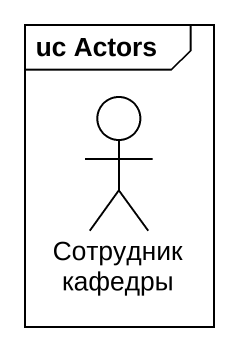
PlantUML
@startuml
mainframe uc Actors
actor "Сотрудник кафедры" as Сотрудник_кафедры
@enduml
